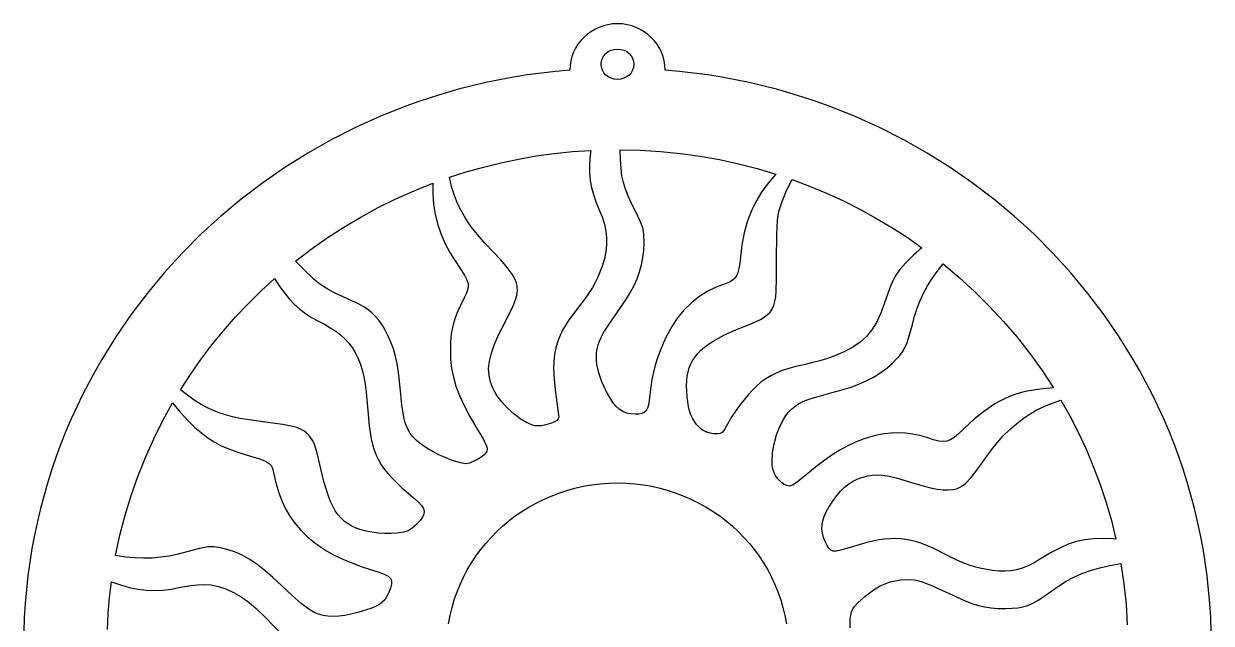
# Model space of a CAD drawing. Extents: x -179 to 389, y -139 to 436.
# Drawn here: x -179 to 389, y 149 to 436 of the extents above; entities that cross this region are included whole.
import ezdxf

# ---------------------------------------------------------------- set-up
doc = ezdxf.new("R2010")
doc.units = 0

msp = doc.modelspace()

# ---------------------------------------------------------------- linework, layer by layer
at = {"layer": 'Layer 1'}
for p, q in [((94.130674, 433.18067), (92.248442, 432.065126)), ((96.125876, 434.118559), (94.130674, 433.18067)), ((98.222533, 434.867568), (96.125876, 434.118559)), ((100.409131, 435.416473), (98.222533, 434.867568)), ((102.674153, 435.754048), (100.409131, 435.416473)), ((105.006084, 435.869067), (102.674153, 435.754048)), ((107.337877, 435.754048), (105.006084, 435.869067)), ((105.006084, 435.869067), (105.006084, 435.869067)), ((109.602512, 435.416473), (107.337877, 435.754048)), ((111.788509, 434.867568), (109.602512, 435.416473)), ((113.884387, 434.118559), (111.788509, 434.867568)), ((115.878667, 433.18067), (113.884387, 434.118559)), ((117.759869, 432.065126), (115.878667, 433.18067)), ((87.394727, 427.764822), (86.079534, 426.050913)), ((88.868954, 429.345977), (87.394727, 427.764822)), ((90.490697, 430.783153), (88.868954, 429.345977)), ((92.248442, 432.065126), (90.490697, 430.783153)), ((119.516514, 430.783153), (117.759869, 432.065126)), ((121.137121, 429.345977), (119.516514, 430.783153)), ((122.610211, 427.764822), (121.137121, 429.345977)), ((123.924304, 426.050913), (122.610211, 427.764822)), ((83.972305, 422.269737), (83.203301, 420.224919)), ((84.934888, 424.215476), (83.972305, 422.269737)), ((86.079534, 426.050913), (84.934888, 424.215476)), ((98.474611, 420.536086), (99.437501, 421.61566)), ((99.437501, 421.61566), (100.604029, 422.506405)), ((100.604029, 422.506405), (101.942259, 423.17898)), ((101.942259, 423.17898), (103.420255, 423.604043)), ((103.420255, 423.604043), (105.006084, 423.752251)), ((105.006084, 423.752251), (106.591388, 423.604043)), ((105.006084, 423.752251), (105.006084, 423.752251)), ((106.591388, 423.604043), (108.068004, 423.17898)), ((108.068004, 423.17898), (109.404284, 422.506405)), ((109.404284, 422.506405), (110.568576, 421.61566)), ((110.568576, 421.61566), (111.529231, 420.536086)), ((125.067921, 424.215476), (123.924304, 426.050913)), ((126.029581, 422.269737), (125.067921, 424.215476)), ((126.797804, 420.224919), (126.029581, 422.269737)), ((82.292092, 415.882952), (82.172917, 413.608253)), ((82.639392, 418.092249), (82.292092, 415.882952)), ((83.203301, 420.224919), (82.639392, 418.092249)), ((97.127116, 416.457823), (97.287483, 417.927826)), ((97.287483, 414.987296), (97.127116, 416.457823)), ((97.287483, 417.927826), (97.747293, 419.297028)), ((97.747293, 419.297028), (98.474611, 420.536086)), ((111.529231, 420.536086), (112.254599, 419.297028)), ((112.254599, 419.297028), (112.713029, 417.927826)), ((112.713029, 417.927826), (112.872873, 416.457823)), ((112.872873, 416.457823), (112.713029, 414.987296)), ((127.361112, 418.092249), (126.797804, 420.224919)), ((127.708024, 415.882952), (127.361112, 418.092249)), ((127.827061, 413.608253), (127.708024, 415.882952)), ((55.122105, 410.24018), (48.487674, 409.017075)), ((61.809771, 411.312724), (55.122105, 410.24018)), ((68.548746, 412.232834), (61.809771, 411.312724)), ((75.337103, 412.998635), (68.548746, 412.232834)), ((82.172917, 413.608253), (75.337103, 412.998635)), ((97.747293, 413.616713), (97.287483, 414.987296)), ((98.474611, 412.375701), (97.747293, 413.616713)), ((99.437501, 411.29389), (98.474611, 412.375701)), ((100.604029, 410.400906), (99.437501, 411.29389)), ((101.942259, 409.726378), (100.604029, 410.400906)), ((103.420255, 409.299934), (101.942259, 409.726378)), ((108.068004, 409.726378), (106.591388, 409.299934)), ((109.404284, 410.400906), (108.068004, 409.726378)), ((110.568576, 411.29389), (109.404284, 410.400906)), ((111.529231, 412.375701), (110.568576, 411.29389)), ((112.254599, 413.616713), (111.529231, 412.375701)), ((112.713029, 414.987296), (112.254599, 413.616713)), ((134.663087, 412.998893), (127.827061, 413.608253)), ((141.451644, 412.233339), (134.663087, 412.998893)), ((148.190805, 411.313467), (141.451644, 412.233339)), ((154.878644, 410.241149), (148.190805, 411.313467)), ((161.513236, 409.018261), (154.878644, 410.241149)), ((28.923054, 404.463138), (22.520826, 402.656531)), ((35.386222, 406.12668), (28.923054, 404.463138)), ((41.908404, 407.645284), (35.386222, 406.12668)), ((48.487674, 409.017075), (41.908404, 407.645284)), ((105.006084, 409.151202), (103.420255, 409.299934)), ((106.591388, 409.299934), (105.006084, 409.151202)), ((168.092654, 407.646677), (161.513236, 409.018261)), ((174.614973, 406.12827), (168.092654, 407.646677)), ((181.078266, 404.464914), (174.614973, 406.12827)), ((187.480609, 402.658484), (181.078266, 404.464914)), ((9.906896, 398.621621), (3.699046, 396.397065)), ((16.181465, 400.708734), (9.906896, 398.621621)), ((22.520826, 402.656531), (16.181465, 400.708734)), ((193.820074, 400.710855), (187.480609, 402.658484)), ((200.094735, 398.623899), (193.820074, 400.710855)), ((206.302668, 396.399492), (200.094735, 398.623899)), ((-2.440159, 394.03694), (-8.508792, 391.543122)), ((3.699046, 396.397065), (-2.440159, 394.03694)), ((212.441946, 394.039507), (206.302668, 396.399492)), ((218.510642, 391.545819), (212.441946, 394.039507)), ((-8.508792, 391.543122), (-20.42664, 386.161898)), ((230.428589, 386.164828), (218.510642, 391.545819)), ((-20.42664, 386.161898), (-32.039086, 380.268385)), ((242.041101, 380.271514), (230.428589, 386.164828)), ((-32.039086, 380.268385), (-43.330722, 373.877576)), ((106.296912, 375.516438), (116.001505, 375.282347)), ((106.416646, 370.715508), (106.296912, 375.516438)), ((106.296912, 375.516438), (106.296912, 375.516438)), ((253.33277, 373.880868), (242.041101, 380.271514)), ((-43.330722, 373.877576), (-54.286137, 367.004462)), ((49.120011, 369.262649), (57.546083, 371.030678)), ((57.546083, 371.030678), (66.07687, 372.513838)), ((66.07687, 372.513838), (74.707007, 373.7067)), ((74.707007, 373.7067), (83.431129, 374.603835)), ((83.431129, 374.603835), (92.24387, 375.199813)), ((91.765274, 371.398658), (91.563936, 367.761244)), ((92.24387, 375.199813), (91.765274, 371.398658)), ((92.24387, 375.199813), (92.24387, 375.199813)), ((106.683332, 366.617854), (106.416646, 370.715508)), ((116.001505, 375.282347), (125.609018, 374.68331)), ((125.609018, 374.68331), (135.112469, 373.726482)), ((135.112469, 373.726482), (144.504873, 372.419017)), ((144.504873, 372.419017), (153.779248, 370.768068)), ((153.779248, 370.768068), (162.928609, 368.78079)), ((264.288189, 367.007884), (253.33277, 373.880868)), ((-54.286137, 367.004462), (-64.889921, 359.664036)), ((24.523741, 362.30364), (32.603474, 364.8937)), ((32.603474, 364.8937), (40.804019, 367.21518)), ((40.804019, 367.21518), (49.120011, 369.262649)), ((91.563936, 367.761244), (91.639184, 364.245087)), ((91.639184, 364.245087), (91.990347, 360.807707)), ((107.139038, 363.025346), (106.683332, 366.617854)), ((162.928609, 368.78079), (171.945975, 366.464337)), ((171.945975, 366.464337), (180.824361, 363.825862)), ((274.89195, 359.667556), (264.288189, 367.007884)), ((-64.889921, 359.664036), (-75.126664, 351.87129)), ((7.631853, 355.873394), (16.53519, 359.44189)), ((16.53519, 359.44189), (16.507204, 354.329958)), ((16.53519, 359.44189), (16.53519, 359.44189)), ((25.534498, 357.834442), (24.523741, 362.30364)), ((91.990347, 360.807707), (92.616754, 357.406619)), ((107.825835, 359.739854), (107.139038, 363.025346)), ((108.78579, 356.56325), (107.825835, 359.739854)), ((177.115663, 359.535724), (173.915862, 355.14721)), ((180.824361, 363.825862), (177.115663, 359.535724)), ((185.934681, 355.902982), (188.605905, 361.21985)), ((188.605905, 361.21985), (196.949545, 358.090501)), ((188.605905, 361.21985), (188.605905, 361.21985)), ((285.128647, 351.874876), (274.89195, 359.667556)), ((-1.091671, 351.977239), (7.631853, 355.873394)), ((16.507204, 354.329958), (16.864792, 349.39928)), ((26.870575, 353.650379), (25.534498, 357.834442)), ((28.413947, 349.74026), (26.870575, 353.650379)), ((92.616754, 357.406619), (93.517733, 353.999343)), ((93.517733, 353.999343), (94.692614, 350.543395)), ((110.060974, 353.297403), (108.78579, 356.56325)), ((111.693455, 349.744184), (110.060974, 353.297403)), ((173.915862, 355.14721), (171.197402, 350.610424)), ((183.78354, 350.698318), (185.934681, 355.902982)), ((196.949545, 358.090501), (205.142865, 354.675847)), ((205.142865, 354.675847), (213.179421, 350.982149)), ((-75.126664, 351.87129), (-84.980956, 343.641216)), ((-17.966651, 343.233845), (-9.627224, 347.761398)), ((-9.627224, 347.761398), (-1.091671, 351.977239)), ((16.864792, 349.39928), (17.615965, 344.615817)), ((30.229557, 346.002705), (28.413947, 349.74026)), ((94.692614, 350.543395), (96.140724, 346.996293)), ((96.140724, 346.996293), (97.61903, 343.3272)), ((113.725302, 345.705465), (111.693455, 349.744184)), ((171.197402, 350.610424), (168.932731, 345.875472)), ((182.333962, 346.314003), (183.78354, 350.698318)), ((213.179421, 350.982149), (221.052767, 347.015666)), ((221.052767, 347.015666), (228.756459, 342.78266)), ((294.982871, 343.644837), (285.128647, 351.874876)), ((-84.980956, 343.641216), (-94.437386, 334.988807)), ((-26.101795, 338.402555), (-17.966651, 343.233845)), ((17.615965, 344.615817), (18.768734, 339.945533)), ((32.382349, 342.336335), (30.229557, 346.002705)), ((34.937267, 338.639771), (32.382349, 342.336335)), ((97.61903, 343.3272), (98.721065, 339.867562)), ((115.901703, 341.290998), (113.725302, 345.705465)), ((117.111053, 338.013024), (115.901703, 341.290998)), ((168.932731, 345.875472), (167.094293, 340.89246)), ((181.26616, 334.792468), (181.56715, 341.795004)), ((181.56715, 341.795004), (181.878769, 344.218142)), ((181.878769, 344.218142), (182.333962, 346.314003)), ((228.756459, 342.78266), (236.284053, 338.289391)), ((304.439215, 334.992433), (294.982871, 343.644837)), ((-34.0245, 333.2755), (-26.101795, 338.402555)), ((18.768734, 339.945533), (20.331111, 335.354388)), ((37.959254, 334.811632), (34.937267, 338.639771)), ((98.721065, 339.867562), (99.450528, 336.550353)), ((99.450528, 336.550353), (99.811112, 333.308547)), ((117.44022, 336.474909), (117.111053, 338.013024)), ((117.632187, 334.830542), (117.44022, 336.474909)), ((165.654535, 335.611492), (164.585902, 329.982673)), ((167.094293, 340.89246), (165.654535, 335.611492)), ((236.284053, 338.289391), (243.629104, 333.542118)), ((-94.437386, 334.988807), (-103.480546, 325.929054)), ((-41.726611, 327.860656), (-34.0245, 333.2755)), ((20.331111, 335.354388), (22.311105, 330.808346)), ((22.311105, 330.808346), (24.716729, 326.273369)), ((41.513256, 330.75054), (37.959254, 334.811632)), ((45.664216, 326.355116), (41.513256, 330.75054)), ((99.806514, 330.075116), (99.44043, 326.783035)), ((99.811112, 333.308547), (99.806514, 330.075116)), ((117.604735, 327.267514), (117.743941, 330.702549)), ((117.743941, 330.702549), (117.632187, 334.830542)), ((164.585902, 329.982673), (163.860841, 323.95611)), ((181.214045, 322.957545), (181.26616, 334.792468)), ((243.629104, 333.542118), (250.785167, 328.547102)), ((313.482272, 325.932657), (304.439215, 334.992433)), ((-103.480546, 325.929054), (-112.095024, 316.476951)), ((-49.199969, 322.165997), (-41.726611, 327.860656)), ((24.716729, 326.273369), (27.555993, 321.715417)), ((49.074785, 322.677645), (45.664216, 326.355116)), ((99.44043, 326.783035), (98.716555, 323.365277)), ((117.190987, 323.827104), (117.604735, 327.267514)), ((246.691192, 324.96483), (243.060507, 321.372573)), ((250.785167, 328.547102), (246.691192, 324.96483)), ((322.096634, 316.480501), (313.482272, 325.932657)), ((-45.692799, 318.537042), (-49.199969, 322.165997)), ((-40.481283, 313.563228), (-45.692799, 318.537042)), ((27.555993, 321.715417), (31.66123, 315.38651)), ((52.137781, 319.062128), (49.074785, 322.677645)), ((54.518265, 315.923864), (52.137781, 319.062128)), ((97.638585, 319.754814), (95.571252, 314.37667)), ((98.716555, 323.365277), (97.638585, 319.754814)), ((115.563091, 317.004937), (116.508504, 320.400013)), ((116.508504, 320.400013), (117.190987, 323.827104)), ((163.133999, 318.57534), (162.609838, 316.606958)), ((163.539222, 321.003624), (163.133999, 318.57534)), ((163.860841, 323.95611), (163.539222, 321.003624)), ((181.203153, 314.191447), (181.214045, 322.957545)), ((243.060507, 321.372573), (240.083332, 317.948695)), ((258.098537, 317.234216), (260.892648, 320.814273)), ((260.892648, 320.814273), (268.558798, 314.361568)), ((260.892648, 320.814273), (260.892648, 320.814273)), ((-112.095024, 316.476951), (-120.265411, 306.647488)), ((-65.654031, 307.886374), (-59.185677, 313.8121)), ((-59.185677, 313.8121), (-56.984474, 310.289302)), ((-59.185677, 313.8121), (-59.185677, 313.8121)), ((-38.149649, 311.64397), (-40.481283, 313.563228)), ((31.66123, 315.38651), (32.816845, 313.223778)), ((32.816845, 313.223778), (33.434172, 311.456371)), ((55.881298, 313.678149), (54.518265, 315.923864)), ((56.61549, 311.751209), (55.881298, 313.678149)), ((95.571252, 314.37667), (94.378721, 311.890255)), ((112.906703, 310.385605), (114.360556, 313.660569)), ((114.360556, 313.660569), (115.563091, 317.004937)), ((159.970386, 312.818229), (158.617129, 312.046459)), ((161.063366, 313.792703), (159.970386, 312.818229)), ((161.931405, 315.034179), (161.063366, 313.792703)), ((162.609838, 316.606958), (161.931405, 315.034179)), ((181.005446, 307.596042), (181.203153, 314.191447)), ((237.949884, 314.87156), (236.838183, 312.627498)), ((240.083332, 317.948695), (237.949884, 314.87156)), ((253.47119, 310.271313), (255.634102, 313.735489)), ((255.634102, 313.735489), (258.098537, 317.234216)), ((268.558798, 314.361568), (275.942666, 307.610183)), ((330.266894, 306.650959), (322.096634, 316.480501)), ((-71.897614, 301.738112), (-65.654031, 307.886374)), ((-56.984474, 310.289302), (-54.686539, 307.070568)), ((-54.686539, 307.070568), (-52.284797, 304.144403)), ((-35.767626, 309.949675), (-38.149649, 311.64397)), ((-33.160361, 308.365241), (-35.767626, 309.949675)), ((-30.152998, 306.775567), (-33.160361, 308.365241)), ((33.233106, 308.290054), (32.504285, 306.482409)), ((33.557997, 309.879919), (33.233106, 308.290054)), ((33.434172, 311.456371), (33.557997, 309.879919)), ((57.02258, 309.864391), (56.61549, 311.751209)), ((56.743922, 305.729784), (57.074684, 307.897361)), ((57.074684, 307.897361), (57.02258, 309.864391)), ((93.012809, 309.424591), (89.558434, 304.212465)), ((94.378721, 311.890255), (93.012809, 309.424591)), ((109.268271, 304.118667), (111.207339, 307.19874)), ((111.207339, 307.19874), (112.906703, 310.385605)), ((147.967594, 307.502956), (143.941186, 304.952876)), ((152.30932, 309.655767), (147.967594, 307.502956)), ((156.968263, 311.413093), (152.30932, 309.655767)), ((158.617129, 312.046459), (156.968263, 311.413093)), ((180.759183, 304.97676), (181.005446, 307.596042)), ((235.478383, 309.394994), (232.701307, 301.69531)), ((236.838183, 312.627498), (235.478383, 309.394994)), ((251.581651, 306.794906), (253.47119, 310.271313)), ((275.942666, 307.610183), (283.034218, 300.56964)), ((-120.265411, 306.647488), (-127.976296, 296.455659)), ((-77.909791, 295.373733), (-71.897614, 301.738112)), ((-52.284797, 304.144403), (-49.772175, 301.49931)), ((-49.772175, 301.49931), (-47.141601, 299.123792)), ((-22.238565, 303.120089), (-30.152998, 306.775567)), ((-19.362604, 301.766571), (-22.238565, 303.120089)), ((-16.827086, 300.380562), (-19.362604, 301.766571)), ((31.41632, 304.252616), (28.283992, 297.440654)), ((32.504285, 306.482409), (31.41632, 304.252616)), ((54.82227, 300.311643), (56.002411, 303.241323)), ((56.002411, 303.241323), (56.743922, 305.729784)), ((89.558434, 304.212465), (84.803305, 298.054177)), ((100.62212, 291.490405), (109.268271, 304.118667)), ((140.228198, 302.00374), (136.826732, 298.653763)), ((143.941186, 304.952876), (140.228198, 302.00374)), ((179.817127, 300.82386), (180.37339, 302.737445)), ((180.37339, 302.737445), (180.759183, 304.97676)), ((232.701307, 301.69531), (230.975166, 296.923517)), ((248.510083, 299.618281), (249.937332, 303.259489)), ((249.937332, 303.259489), (251.581651, 306.794906)), ((337.977643, 296.459025), (330.266894, 306.650959)), ((-127.976296, 296.455659), (-135.212271, 285.916456)), ((-47.141601, 299.123792), (-44.386001, 297.006353)), ((-44.386001, 297.006353), (-41.498302, 295.135497)), ((-14.589292, 298.924853), (-16.827086, 300.380562)), ((-12.606503, 297.362233), (-14.589292, 298.924853)), ((-10.836003, 295.655489), (-12.606503, 297.362233)), ((28.283992, 297.440654), (27.160374, 294.449543)), ((51.034569, 292.647285), (53.175617, 296.820409)), ((53.175617, 296.820409), (54.82227, 300.311643)), ((84.803305, 298.054177), (81.519684, 293.663898)), ((136.826732, 298.653763), (133.734889, 294.90116)), ((175.268532, 295.342114), (176.816095, 296.495133)), ((176.816095, 296.495133), (178.069421, 297.756939)), ((178.069421, 297.756939), (179.059451, 299.18177)), ((179.059451, 299.18177), (179.817127, 300.82386)), ((230.975166, 296.923517), (229.047221, 292.790151)), ((246.194185, 291.831372), (247.271751, 295.824502)), ((247.271751, 295.824502), (248.510083, 299.618281)), ((283.034218, 300.56964), (289.823418, 293.249459)), ((345.213476, 285.91969), (337.977643, 296.459025)), ((-83.683932, 288.799654), (-77.909791, 295.373733)), ((-41.498302, 295.135497), (-38.47143, 293.499726)), ((-38.47143, 293.499726), (-35.356586, 291.889891)), ((-35.356586, 291.889891), (-32.51766, 290.244581)), ((-32.51766, 290.244581), (-29.941768, 288.540673)), ((-9.235072, 293.767413), (-10.836003, 295.655489)), ((-7.760992, 291.660792), (-9.235072, 293.767413)), ((-6.371046, 289.298416), (-7.760992, 291.660792)), ((26.298268, 291.607323), (25.672532, 288.818225)), ((27.160374, 294.449543), (26.298268, 291.607323)), ((48.256711, 287.126844), (51.034569, 292.647285)), ((81.519684, 293.663898), (78.893701, 289.382819)), ((98.184948, 287.575291), (100.62212, 291.490405)), ((130.950771, 290.744145), (128.47248, 286.180933)), ((133.734889, 294.90116), (130.950771, 290.744145)), ((162.034186, 289.310594), (168.550997, 291.99343)), ((168.550997, 291.99343), (173.395789, 294.243648)), ((173.395789, 294.243648), (175.268532, 295.342114)), ((229.047221, 292.790151), (226.835049, 289.2095)), ((244.402068, 285.19942), (246.194185, 291.831372)), ((289.823418, 293.249459), (296.30023, 285.659163)), ((-135.212271, 285.916456), (-141.957923, 275.04487)), ((-89.213402, 282.022294), (-83.683932, 288.799654)), ((-29.941768, 288.540673), (-27.616029, 286.755045)), ((-27.616029, 286.755045), (-25.527561, 284.864574)), ((-25.527561, 284.864574), (-23.663483, 282.846139)), ((-4.803639, 286.243132), (-6.371046, 289.298416)), ((-3.464045, 283.228506), (-4.803639, 286.243132)), ((25.258026, 285.986485), (25.029611, 283.016333)), ((25.672532, 288.818225), (25.258026, 285.986485)), ((46.114799, 282.276158), (48.256711, 287.126844)), ((76.896007, 285.090699), (76.123597, 282.902923)), ((78.893701, 289.382819), (76.896007, 285.090699)), ((96.418069, 283.82223), (98.184948, 287.575291)), ((128.47248, 286.180933), (126.830417, 282.648622)), ((150.804906, 283.836604), (155.904254, 286.589931)), ((155.904254, 286.589931), (162.034186, 289.310594)), ((224.256228, 286.095853), (221.228336, 283.3635)), ((226.835049, 289.2095), (224.256228, 286.095853)), ((243.527592, 282.714992), (244.402068, 285.19942)), ((296.30023, 285.659163), (302.454618, 277.808274)), ((351.958983, 275.047949), (345.213476, 285.91969)), ((-94.491571, 275.048074), (-89.213402, 282.022294)), ((-23.663483, 282.846139), (-22.010912, 280.676617)), ((-22.010912, 280.676617), (-20.556966, 278.332886)), ((-2.331798, 280.176394), (-3.464045, 283.228506)), ((-1.386432, 277.008654), (-2.331798, 280.176394)), ((25.029611, 283.016333), (24.962145, 279.812005)), ((24.962145, 279.812005), (25.112407, 275.159913)), ((44.589187, 277.982068), (46.114799, 282.276158)), ((75.497254, 280.667297), (75.013309, 278.36879)), ((76.123597, 282.902923), (75.497254, 280.667297)), ((95.019257, 278.294977), (95.319063, 280.139102)), ((95.319063, 280.139102), (95.785233, 281.977682)), ((95.785233, 281.977682), (96.418069, 283.82223)), ((125.388754, 279.184567), (124.138784, 275.75845)), ((126.830417, 282.648622), (125.388754, 279.184567)), ((143.430388, 277.930487), (144.9419, 279.480502)), ((144.9419, 279.480502), (146.669249, 280.975246)), ((146.669249, 280.975246), (148.620797, 282.42414)), ((148.620797, 282.42414), (150.804906, 283.836604)), ((213.495652, 278.699828), (208.626016, 276.597087)), ((217.668952, 280.926728), (213.495652, 278.699828)), ((221.228336, 283.3635), (217.668952, 280.926728)), ((240.129406, 276.925072), (241.463019, 278.716388)), ((241.463019, 278.716388), (242.571828, 280.600172)), ((242.571828, 280.600172), (243.527592, 282.714992)), ((-141.957923, 275.04487), (-145.142063, 269.489119)), ((-99.511803, 267.88341), (-94.491571, 275.048074)), ((-20.556966, 278.332886), (-19.288763, 275.791823)), ((-19.288763, 275.791823), (-18.193423, 273.030307)), ((-18.193423, 273.030307), (-17.258062, 270.025215)), ((-0.607479, 273.647142), (-1.386432, 277.008654)), ((0.025528, 270.013713), (-0.607479, 273.647142)), ((25.112407, 275.159913), (25.581064, 270.762734)), ((43.308289, 270.611049), (43.660233, 274.131418)), ((43.660233, 274.131418), (44.589187, 277.982068)), ((74.668094, 275.992373), (74.379181, 270.945686)), ((75.013309, 278.36879), (74.668094, 275.992373)), ((94.885513, 276.43379), (95.019257, 278.294977)), ((94.917528, 274.544028), (94.885513, 276.43379)), ((95.115, 272.614176), (94.917528, 274.544028)), ((124.138784, 275.75845), (123.071799, 272.339949)), ((140.10726, 272.854606), (141.02143, 274.62696)), ((141.02143, 274.62696), (142.126352, 276.31578)), ((142.126352, 276.31578), (143.430388, 277.930487)), ((197.877977, 273.324216), (194.219816, 272.493212)), ((201.814301, 274.374793), (197.877977, 273.324216)), ((205.554933, 275.510547), (201.814301, 274.374793)), ((208.626016, 276.597087), (205.554933, 275.510547)), ((233.995346, 270.847501), (236.500741, 273.065564)), ((236.500741, 273.065564), (238.499232, 275.087654)), ((238.499232, 275.087654), (240.129406, 276.925072)), ((302.454618, 277.808274), (308.276548, 269.706311)), ((355.143051, 269.492111), (351.958983, 275.047949)), ((-145.142063, 269.489119), (-148.197844, 263.855895)), ((-104.267468, 260.534721), (-99.511803, 267.88341)), ((-17.258062, 270.025215), (-16.469799, 266.753425)), ((0.533054, 266.030225), (0.025528, 270.013713)), ((25.581064, 270.762734), (26.414914, 266.480646)), ((43.513712, 267.307804), (43.308289, 270.611049)), ((44.256857, 264.108525), (43.513712, 267.307804)), ((74.379181, 270.945686), (74.601167, 265.406994)), ((96.005106, 268.58814), (95.115, 272.614176)), ((97.553414, 264.263565), (96.005106, 268.58814)), ((122.179091, 268.898745), (121.451955, 265.404518)), ((123.071799, 272.339949), (122.179091, 268.898745)), ((138.425646, 266.942126), (138.81773, 269.02161)), ((138.81773, 269.02161), (139.37548, 270.989296)), ((139.37548, 270.989296), (140.10726, 272.854606)), ((181.032471, 268.516569), (178.406087, 267.207114)), ((183.890856, 269.683775), (181.032471, 268.516569)), ((187.017422, 270.724864), (183.890856, 269.683775)), ((190.448348, 271.655966), (187.017422, 270.724864)), ((194.219816, 272.493212), (190.448348, 271.655966)), ((227.933231, 266.775759), (231.135712, 268.749085)), ((231.135712, 268.749085), (233.995346, 270.847501)), ((308.276548, 269.706311), (313.755984, 261.362798)), ((358.198759, 263.858794), (355.143051, 269.492111)), ((-148.197844, 263.855895), (-151.12334, 258.147071)), ((-16.469799, 266.753425), (-15.815752, 263.191814)), ((-15.815752, 263.191814), (-15.283039, 259.317261)), ((0.935568, 261.618534), (0.533054, 266.030225)), ((1.708247, 253.257603), (0.935568, 261.618534)), ((26.414914, 266.480646), (27.660756, 262.173829)), ((27.660756, 262.173829), (29.365387, 257.702463)), ((45.518078, 260.900055), (44.256857, 264.108525)), ((74.601167, 265.406994), (75.304704, 259.256057)), ((99.757504, 259.548332), (97.553414, 264.263565)), ((120.881682, 261.826949), (120.459565, 258.135717)), ((121.451955, 265.404518), (120.881682, 261.826949)), ((138.105032, 262.410082), (138.190867, 264.741424)), ((138.316228, 257.128851), (138.105032, 262.410082)), ((138.190867, 264.741424), (138.425646, 266.942126)), ((171.55714, 262.263956), (169.623063, 260.353521)), ((173.704602, 264.096938), (171.55714, 262.263956)), ((175.975524, 265.739281), (173.704602, 264.096938)), ((178.406087, 267.207114), (175.975524, 265.739281)), ((211.922694, 260.242212), (216.382636, 261.66075)), ((216.382636, 261.66075), (220.5453, 263.226148)), ((220.5453, 263.226148), (224.399296, 264.932966)), ((224.399296, 264.932966), (227.933231, 266.775759)), ((361.124182, 258.149872), (358.198759, 263.858794)), ((-151.12334, 258.147071), (-153.916624, 252.364522)), ((-100.959619, 257.923145), (-104.267468, 260.534721)), ((-97.666199, 255.569792), (-100.959619, 257.923145)), ((-15.283039, 259.317261), (-14.530088, 250.536838)), ((29.365387, 257.702463), (31.575607, 252.926727)), ((47.279326, 257.788153), (45.518078, 260.900055)), ((49.602004, 254.677651), (47.279326, 257.788153)), ((75.304704, 259.256057), (76.87562, 247.139267)), ((101.288305, 256.746562), (99.757504, 259.548332)), ((102.77834, 254.435018), (101.288305, 256.746562)), ((120.459565, 258.135717), (120.157742, 255.412585)), ((139.009276, 252.50118), (138.316228, 257.128851)), ((167.583256, 258.109755), (163.469736, 253.000139)), ((169.623063, 260.353521), (167.583256, 258.109755)), ((196.306062, 255.866668), (199.304569, 256.868623)), ((199.304569, 256.868623), (207.17687, 258.97598)), ((207.17687, 258.97598), (211.922694, 260.242212)), ((290.60075, 256.299449), (288.122667, 255.076437)), ((293.130758, 257.375678), (290.60075, 256.299449)), ((295.730088, 258.311831), (293.130758, 257.375678)), ((298.416136, 259.114617), (295.730088, 258.311831)), ((301.206296, 259.790742), (298.416136, 259.114617)), ((307.168539, 260.789844), (301.206296, 259.790742)), ((313.755984, 261.362798), (307.168539, 260.789844)), ((363.917395, 252.367219), (361.124182, 258.149872)), ((-153.916624, 252.364522), (-156.57577, 246.510121)), ((-112.745074, 245.710677), (-108.054721, 254.214499)), ((-108.054721, 254.214499), (-104.482723, 249.81793)), ((-108.054721, 254.214499), (-108.054721, 254.214499)), ((-94.434152, 253.513008), (-97.666199, 255.569792)), ((-91.31042, 251.791138), (-94.434152, 253.513008)), ((-88.61327, 250.530081), (-91.31042, 251.791138)), ((-85.776712, 249.413898), (-88.61327, 250.530081)), ((-14.530088, 250.536838), (-13.921815, 243.253839)), ((2.635095, 247.375383), (1.708247, 253.257603)), ((31.575607, 252.926727), (34.338213, 247.706801)), ((52.333255, 251.696005), (49.602004, 254.677651)), ((55.320224, 248.970668), (52.333255, 251.696005)), ((104.27547, 252.576388), (102.77834, 254.435018)), ((105.827555, 251.133363), (104.27547, 252.576388)), ((107.482454, 250.068629), (105.827555, 251.133363)), ((118.655146, 250.399305), (117.802046, 249.574168)), ((119.30149, 251.606204), (118.655146, 250.399305)), ((119.787037, 253.256689), (119.30149, 251.606204)), ((120.157742, 255.412585), (119.787037, 253.256689)), ((139.533392, 250.437305), (139.009276, 252.50118)), ((140.174248, 248.542668), (139.533392, 250.437305)), ((163.469736, 253.000139), (159.783145, 247.690933)), ((186.754889, 249.562624), (188.267531, 251.146963)), ((188.267531, 251.146963), (189.880593, 252.524248)), ((189.880593, 252.524248), (191.692451, 253.739769)), ((191.692451, 253.739769), (193.801481, 254.838813)), ((193.801481, 254.838813), (196.306062, 255.866668)), ((280.826015, 250.459623), (275.902286, 246.524856)), ((285.679114, 253.699934), (280.826015, 250.459623)), ((288.122667, 255.076437), (285.679114, 253.699934)), ((302.548941, 248.977219), (305.816141, 250.853455)), ((305.816141, 250.853455), (311.040014, 253.20222)), ((311.040014, 253.20222), (317.311871, 255.480977)), ((317.311871, 255.480977), (321.672836, 247.721947)), ((317.311871, 255.480977), (317.311871, 255.480977)), ((366.57647, 246.512709), (363.917395, 252.367219)), ((-156.57577, 246.510121), (-159.098852, 240.585743)), ((-117.086104, 237.004805), (-112.745074, 245.710677)), ((-104.482723, 249.81793), (-100.553283, 245.5927)), ((-100.553283, 245.5927), (-97.344192, 242.493991)), ((-82.720373, 248.423524), (-85.776712, 249.413898)), ((-79.363881, 247.539895), (-82.720373, 248.423524)), ((-75.626865, 246.743947), (-79.363881, 247.539895)), ((-71.428952, 246.016615), (-75.626865, 246.743947)), ((-61.328949, 244.691542), (-71.428952, 246.016615)), ((-55.256968, 243.907585), (-61.328949, 244.691542)), ((3.215545, 245.090781), (2.635095, 247.375383)), ((3.905592, 243.098246), (3.215545, 245.090781)), ((34.338213, 247.706801), (37.700004, 241.902865)), ((58.410054, 246.629097), (55.320224, 248.970668)), ((61.44989, 244.798745), (58.410054, 246.629097)), ((64.286874, 243.607067), (61.44989, 244.798745)), ((73.379981, 244.550748), (70.1003, 243.571299)), ((74.773089, 245.172583), (73.379981, 244.550748)), ((75.880614, 245.835018), (74.773089, 245.172583)), ((76.611732, 246.502448), (75.880614, 245.835018)), ((76.87562, 247.139267), (76.611732, 246.502448)), ((109.288029, 249.344878), (107.482454, 250.068629)), ((111.292139, 248.924797), (109.288029, 249.344878)), ((113.542645, 248.771075), (111.292139, 248.924797)), ((115.291753, 248.821878), (113.542645, 248.771075)), ((116.696235, 249.068967), (115.291753, 248.821878)), ((117.802046, 249.574168), (116.696235, 249.068967)), ((140.930602, 246.819221), (140.174248, 248.542668)), ((141.801213, 245.268911), (140.930602, 246.819221)), ((142.784841, 243.89369), (141.801213, 245.268911)), ((158.276999, 245.197678), (157.090048, 242.93796)), ((159.783145, 247.690933), (158.276999, 245.197678)), ((182.707491, 242.92465), (184.592018, 246.564107)), ((184.592018, 246.564107), (185.64188, 248.15768)), ((185.64188, 248.15768), (186.754889, 249.562624)), ((275.902286, 246.524856), (270.768761, 241.84197)), ((295.99843, 244.211332), (299.26187, 246.749671)), ((299.26187, 246.749671), (302.548941, 248.977219)), ((321.672836, 247.721947), (325.74277, 239.791332)), ((369.099483, 240.588217), (366.57647, 246.512709)), ((-159.098852, 240.585743), (-161.483943, 234.593262)), ((-97.344192, 242.493991), (-94.256389, 239.813856)), ((-94.256389, 239.813856), (-91.192953, 237.495156)), ((-50.463285, 242.964012), (-55.256968, 243.907585)), ((-48.484085, 242.380724), (-50.463285, 242.964012)), ((-46.750393, 241.695557), (-48.484085, 242.380724)), ((-45.237523, 240.887854), (-46.750393, 241.695557)), ((-43.920785, 239.936955), (-45.237523, 240.887854)), ((-42.77549, 238.822204), (-43.920785, 239.936955)), ((-41.776951, 237.522942), (-42.77549, 238.822204)), ((-13.921815, 243.253839), (-12.955194, 237.048129)), ((4.72892, 241.288575), (3.905592, 243.098246)), ((5.709216, 239.552563), (4.72892, 241.288575)), ((6.983148, 237.909444), (5.709216, 239.552563)), ((37.700004, 241.902865), (40.77273, 236.656954)), ((65.581529, 243.29056), (64.286874, 243.607067)), ((66.76815, 243.181518), (65.581529, 243.29056)), ((68.395372, 243.284897), (66.76815, 243.181518)), ((70.1003, 243.571299), (68.395372, 243.284897)), ((143.880244, 242.695506), (142.784841, 243.89369)), ((145.086182, 241.676309), (143.880244, 242.695506)), ((146.401412, 240.838049), (145.086182, 241.676309)), ((147.824694, 240.182675), (146.401412, 240.838049)), ((149.354787, 239.712137), (147.824694, 240.182675)), ((150.990449, 239.428384), (149.354787, 239.712137)), ((152.73044, 239.333367), (150.990449, 239.428384)), ((154.10929, 239.491991), (152.73044, 239.333367)), ((155.188453, 240.056748), (154.10929, 239.491991)), ((156.128512, 241.160962), (155.188453, 240.056748)), ((157.090048, 242.93796), (156.128512, 241.160962)), ((179.979515, 234.631497), (181.152819, 238.871397)), ((181.152819, 238.871397), (182.707491, 242.92465)), ((232.609331, 239.391825), (229.13898, 238.757676)), ((236.060608, 239.758589), (232.609331, 239.391825)), ((239.493712, 239.858264), (236.060608, 239.758589)), ((242.909542, 239.691143), (239.493712, 239.858264)), ((246.309, 239.257523), (242.909542, 239.691143)), ((249.692985, 238.557697), (246.309, 239.257523)), ((268.246768, 239.464693), (266.180719, 237.702689)), ((270.768761, 241.84197), (268.246768, 239.464693)), ((289.716439, 238.364366), (292.80212, 241.402723)), ((292.80212, 241.402723), (295.99843, 244.211332)), ((325.74277, 239.791332), (329.514558, 231.696032)), ((371.484507, 234.595615), (369.099483, 240.588217)), ((-161.483943, 234.593262), (-163.729118, 228.534552)), ((-121.068878, 228.105812), (-117.086104, 237.004805)), ((-91.192953, 237.495156), (-88.056963, 235.480753)), ((-88.056963, 235.480753), (-84.751496, 233.713505)), ((-84.751496, 233.713505), (-81.179631, 232.136275)), ((-40.900479, 236.018511), (-41.776951, 237.522942)), ((-40.121386, 234.288253), (-40.900479, 236.018511)), ((-38.75658, 230.067622), (-40.121386, 234.288253)), ((-12.955194, 237.048129), (-12.295408, 234.26985)), ((-12.295408, 234.26985), (-11.49552, 231.665605)), ((8.81631, 236.149888), (6.983148, 237.909444)), ((11.109166, 234.33699), (8.81631, 236.149888)), ((13.76218, 232.533848), (11.109166, 234.33699)), ((40.77273, 236.656954), (42.292707, 233.556357)), ((42.292707, 233.556357), (42.57007, 232.539518)), ((179.239092, 230.432096), (179.979515, 234.631497)), ((215.048824, 233.541343), (211.469596, 231.565851)), ((218.604476, 235.247977), (215.048824, 233.541343)), ((222.137453, 236.686047), (218.604476, 235.247977)), ((225.648654, 237.855848), (222.137453, 236.686047)), ((229.13898, 238.757676), (225.648654, 237.855848)), ((253.062399, 237.59196), (249.692985, 238.557697)), ((256.254103, 236.584616), (253.062399, 237.59196)), ((258.798517, 235.929034), (256.254103, 236.584616)), ((260.879514, 235.669131), (258.798517, 235.929034)), ((262.680964, 235.848827), (260.879514, 235.669131)), ((264.386742, 236.51204), (262.680964, 235.848827)), ((266.180719, 237.702689), (264.386742, 236.51204)), ((284.05097, 231.760495), (286.784889, 235.136783)), ((286.784889, 235.136783), (289.716439, 238.364366)), ((373.729617, 228.53678), (371.484507, 234.595615)), ((-163.729118, 228.534552), (-165.83245, 222.411486)), ((-124.684461, 219.022629), (-121.068878, 228.105812)), ((-81.179631, 232.136275), (-77.244448, 230.691921)), ((-77.244448, 230.691921), (-72.849023, 229.323306)), ((-72.849023, 229.323306), (-66.462992, 227.366192)), ((-37.485026, 224.695784), (-38.75658, 230.067622)), ((-11.49552, 231.665605), (-10.538692, 229.203631)), ((-10.538692, 229.203631), (-9.408086, 226.852165)), ((16.675813, 230.803557), (13.76218, 232.533848)), ((19.750531, 229.209213), (16.675813, 230.803557)), ((22.886797, 227.813913), (19.750531, 229.209213)), ((25.985074, 226.680752), (22.886797, 227.813913)), ((39.783955, 228.280655), (38.209271, 227.246629)), ((41.089947, 229.3489), (39.783955, 228.280655)), ((41.950016, 230.321873), (41.089947, 229.3489)), ((42.358863, 231.030689), (41.950016, 230.321873)), ((42.578835, 231.733766), (42.358863, 231.030689)), ((42.57007, 232.539518), (42.578835, 231.733766)), ((178.983062, 226.50034), (179.239092, 230.432096)), ((207.86589, 229.321207), (204.236808, 226.807115)), ((211.469596, 231.565851), (207.86589, 229.321207)), ((277.612659, 222.61966), (281.558182, 228.276024)), ((281.558182, 228.276024), (284.05097, 231.760495)), ((329.514558, 231.696032), (332.981081, 223.442949)), ((375.832886, 222.413584), (373.729617, 228.53678)), ((-165.83245, 222.411486), (-167.792012, 216.225939)), ((-66.462992, 227.366192), (-64.317395, 226.571874)), ((-64.317395, 226.571874), (-62.737111, 225.826822)), ((-62.737111, 225.826822), (-61.622418, 225.075868)), ((-61.622418, 225.075868), (-60.873591, 224.263842)), ((-60.873591, 224.263842), (-60.390909, 223.335575)), ((-60.390909, 223.335575), (-60.074646, 222.235899)), ((-60.074646, 222.235899), (-58.716202, 216.570066)), ((-35.575051, 216.61577), (-37.485026, 224.695784)), ((-9.408086, 226.852165), (-8.086863, 224.579444)), ((-8.086863, 224.579444), (-6.558185, 222.353707)), ((-6.558185, 222.353707), (-4.805214, 220.143189)), ((29.812645, 225.500478), (25.985074, 226.680752)), ((32.208148, 225.074425), (29.812645, 225.500478)), ((33.168889, 225.135742), (32.208148, 225.074425)), ((34.131628, 225.375426), (33.168889, 225.135742)), ((36.543124, 226.376313), (34.131628, 225.375426)), ((38.209271, 227.246629), (36.543124, 226.376313)), ((179.052792, 224.705812), (178.983062, 226.50034)), ((179.262938, 223.063376), (179.052792, 224.705812)), ((179.619939, 221.601425), (179.262938, 223.063376)), ((200.581448, 224.023281), (196.898909, 220.96941)), ((204.236808, 226.807115), (200.581448, 224.023281)), ((274.287165, 218.399626), (277.612659, 222.61966)), ((332.981081, 223.442949), (336.135225, 215.038983)), ((377.792389, 216.227902), (375.832886, 222.413584)), ((-167.792012, 216.225939), (-169.60588, 209.979785)), ((-127.923921, 209.764186), (-124.684461, 219.022629)), ((-58.716202, 216.570066), (-57.283295, 211.627227)), ((-33.577685, 210.02029), (-35.575051, 216.61577)), ((-4.805214, 220.143189), (-2.811111, 217.916128)), ((-2.811111, 217.916128), (1.967841, 213.285325)), ((180.130233, 220.348351), (179.619939, 221.601425)), ((180.852046, 219.120457), (180.130233, 220.348351)), ((181.689536, 217.983956), (180.852046, 219.120457)), ((183.600939, 216.074305), (181.689536, 217.983956)), ((184.619545, 215.345738), (183.600939, 216.074305)), ((190.995384, 216.282732), (188.830254, 214.856485)), ((193.786337, 218.39311), (190.995384, 216.282732)), ((196.898909, 220.96941), (193.786337, 218.39311)), ((215.757016, 215.43149), (217.874517, 216.77055)), ((217.874517, 216.77055), (220.099563, 217.844782)), ((220.099563, 217.844782), (222.447685, 218.667837)), ((222.447685, 218.667837), (224.824344, 219.267667)), ((224.824344, 219.267667), (227.123607, 219.623121)), ((227.123607, 219.623121), (229.49044, 219.716766)), ((229.49044, 219.716766), (232.069809, 219.531171)), ((232.069809, 219.531171), (235.006678, 219.048905)), ((235.006678, 219.048905), (238.446014, 218.252535)), ((238.446014, 218.252535), (247.411948, 215.647762)), ((271.476649, 215.49493), (274.287165, 218.399626)), ((379.606199, 209.981608), (377.792389, 216.227902)), ((-57.283295, 211.627227), (-55.712127, 207.283589)), ((1.967841, 213.285325), (7.91338, 208.207196)), ((73.167907, 209.595931), (76.883034, 211.021904)), ((76.883034, 211.021904), (80.684083, 212.274014)), ((80.684083, 212.274014), (84.5659, 213.347247)), ((84.5659, 213.347247), (88.52333, 214.236589)), ((88.52333, 214.236589), (92.551218, 214.937027)), ((92.551218, 214.937027), (96.644409, 215.443548)), ((96.644409, 215.443548), (100.79775, 215.751137)), ((100.79775, 215.751137), (105.006084, 215.854781)), ((105.006084, 215.854781), (109.21438, 215.751137)), ((105.006084, 215.854781), (105.006084, 215.854781)), ((109.21438, 215.751137), (113.367617, 215.443548)), ((113.367617, 215.443548), (117.460642, 214.937027)), ((117.460642, 214.937027), (121.488306, 214.236589)), ((121.488306, 214.236589), (125.445459, 213.347247)), ((125.445459, 213.347247), (129.32695, 212.274014)), ((129.32695, 212.274014), (133.127628, 211.021904)), ((133.127628, 211.021904), (136.842344, 209.595931)), ((185.643218, 214.797733), (184.619545, 215.345738)), ((186.644304, 214.452583), (185.643218, 214.797733)), ((187.595152, 214.332579), (186.644304, 214.452583)), ((188.830254, 214.856485), (187.595152, 214.332579)), ((209.894501, 209.68883), (211.782537, 211.904281)), ((211.782537, 211.904281), (213.731533, 213.813951)), ((213.731533, 213.813951), (215.757016, 215.43149)), ((247.411948, 215.647762), (251.397341, 214.474507)), ((251.397341, 214.474507), (254.948488, 213.576175)), ((254.948488, 213.576175), (258.100028, 212.949641)), ((258.100028, 212.949641), (260.886603, 212.59178)), ((260.886603, 212.59178), (263.342853, 212.499469)), ((263.342853, 212.499469), (265.503418, 212.669581)), ((265.503418, 212.669581), (267.402939, 213.098993)), ((267.402939, 213.098993), (269.076057, 213.784579)), ((269.076057, 213.784579), (270.231678, 214.498024)), ((270.231678, 214.498024), (271.476649, 215.49493)), ((336.135225, 215.038983), (338.969871, 206.491037)), ((-169.60588, 209.979785), (-171.272125, 203.674897)), ((-130.778323, 200.339412), (-127.923921, 209.764186)), ((-55.712127, 207.283589), (-53.938904, 203.415363)), ((-32.506046, 207.226769), (-33.577685, 210.02029)), ((-31.364338, 204.741403), (-32.506046, 207.226769)), ((-30.136488, 202.5432), (-31.364338, 204.741403)), ((7.91338, 208.207196), (9.798954, 206.544466)), ((9.798954, 206.544466), (11.170135, 205.033451)), ((11.170135, 205.033451), (12.031279, 203.619021)), ((62.589613, 204.324971), (66.016042, 206.242451)), ((66.016042, 206.242451), (69.543859, 208.001109)), ((69.543859, 208.001109), (73.167907, 209.595931)), ((136.842344, 209.595931), (140.465947, 208.001109)), ((140.465947, 208.001109), (143.993287, 206.242451)), ((143.993287, 206.242451), (147.419213, 204.324971)), ((206.239186, 204.285978), (208.051893, 207.153946)), ((208.051893, 207.153946), (209.894501, 209.68883)), ((338.969871, 206.491037), (341.477904, 197.806012)), ((381.272391, 203.676576), (379.606199, 209.981608)), ((-171.272125, 203.674897), (-172.788823, 197.313151)), ((-133.238735, 190.757239), (-130.778323, 200.339412)), ((-53.938904, 203.415363), (-51.899827, 199.898757)), ((-51.899827, 199.898757), (-49.531102, 196.609982)), ((-28.806423, 200.611167), (-30.136488, 202.5432)), ((-27.358069, 198.924311), (-28.806423, 200.611167)), ((11.598046, 199.403925), (10.462597, 197.824519)), ((12.240879, 200.859389), (11.598046, 199.403925)), ((12.031279, 203.619021), (12.386742, 202.246044)), ((12.386742, 202.246044), (12.240879, 200.859389)), ((52.970195, 197.669736), (56.061534, 200.0336)), ((56.061534, 200.0336), (59.269725, 202.253683)), ((59.269725, 202.253683), (62.589613, 204.324971)), ((147.419213, 204.324971), (150.738574, 202.253683)), ((150.738574, 202.253683), (153.946222, 200.0336)), ((153.946222, 200.0336), (157.037004, 197.669736)), ((203.320729, 197.64178), (203.990985, 199.743128)), ((203.990985, 199.743128), (204.962806, 201.949512)), ((204.962806, 201.949512), (206.239186, 204.285978)), ((382.789038, 197.31468), (381.272391, 203.676576)), ((-172.788823, 197.313151), (-174.154046, 190.896419)), ((-49.531102, 196.609982), (-46.76893, 193.425246)), ((-46.76893, 193.425246), (-43.549516, 190.220759)), ((-25.775351, 197.461639), (-27.358069, 198.924311)), ((-24.042198, 196.20216), (-25.775351, 197.461639)), ((-22.142534, 195.124879), (-24.042198, 196.20216)), ((-20.060287, 194.208804), (-22.142534, 195.124879)), ((-17.779383, 193.432943), (-20.060287, 194.208804)), ((-15.283748, 192.776303), (-17.779383, 193.432943)), ((6.758599, 194.167176), (4.835557, 192.975772)), ((8.838888, 196.066042), (6.758599, 194.167176)), ((10.462597, 197.824519), (8.838888, 196.066042)), ((47.158691, 192.53072), (50.000863, 195.167105)), ((50.000863, 195.167105), (52.970195, 197.669736)), ((157.037004, 197.669736), (160.005771, 195.167105)), ((160.005771, 195.167105), (162.847373, 192.53072)), ((202.872942, 193.654003), (202.949046, 195.620421)), ((203.089425, 191.71748), (202.872942, 193.654003)), ((202.949046, 195.620421), (203.320729, 197.64178)), ((341.477904, 197.806012), (343.652207, 188.99081)), ((384.154216, 190.897795), (382.789038, 197.31468)), ((-174.154046, 190.896419), (-175.365869, 184.426577)), ((-135.296221, 181.026597), (-133.238735, 190.757239)), ((-43.549516, 190.220759), (-40.781179, 187.825889)), ((-40.781179, 187.825889), (-37.700062, 185.542963)), ((-12.55731, 192.217891), (-15.283748, 192.776303)), ((-9.653317, 191.818811), (-12.55731, 192.217891)), ((-6.511342, 191.605764), (-9.653317, 191.818811)), ((-3.402728, 191.589183), (-6.511342, 191.605764)), ((-0.59882, 191.779501), (-3.402728, 191.589183)), ((2.554754, 192.257869), (-0.59882, 191.779501)), ((4.835557, 192.975772), (2.554754, 192.257869)), ((41.876451, 186.876745), (44.448836, 189.765595)), ((44.448836, 189.765595), (47.158691, 192.53072)), ((162.847373, 192.53072), (165.556658, 189.765595)), ((165.556658, 189.765595), (168.128478, 186.876745)), ((203.595501, 189.785805), (203.089425, 191.71748)), ((204.388178, 187.83393), (203.595501, 189.785805)), ((205.322036, 185.959226), (204.388178, 187.83393)), ((230.182954, 188.543145), (224.405954, 187.298108)), ((232.890954, 188.919649), (230.182954, 188.543145)), ((235.510012, 189.129436), (232.890954, 188.919649)), ((238.063674, 189.170476), (235.510012, 189.129436)), ((240.575483, 189.040737), (238.063674, 189.170476)), ((243.068986, 188.73819), (240.575483, 189.040737)), ((245.567725, 188.260802), (243.068986, 188.73819)), ((248.095246, 187.606544), (245.567725, 188.260802)), ((324.81158, 187.796123), (320.853106, 186.481653)), ((328.800717, 188.667789), (324.81158, 187.796123)), ((332.984581, 189.14166), (328.800717, 188.667789)), ((337.527235, 189.262746), (332.984581, 189.14166)), ((342.592745, 189.076055), (337.527235, 189.262746)), ((343.652207, 188.99081), (342.592745, 189.076055)), ((385.365997, 184.427795), (384.154216, 190.897795)), ((-175.365869, 184.426577), (-176.422365, 177.905497)), ((-101.174341, 182.780182), (-105.407757, 181.690038)), ((-95.099088, 184.418534), (-101.174341, 182.780182)), ((-91.146495, 185.196922), (-95.099088, 184.418534)), ((-89.608182, 185.307926), (-91.146495, 185.196922)), ((-88.170918, 185.257094), (-89.608182, 185.307926)), ((-85.026714, 184.740797), (-88.170918, 185.257094)), ((-81.354847, 183.825875), (-85.026714, 184.740797)), ((-77.867546, 182.634921), (-81.354847, 183.825875)), ((-74.47257, 181.110682), (-77.867546, 182.634921)), ((-37.700062, 185.542963), (-34.308079, 183.373044)), ((-34.308079, 183.373044), (-30.607145, 181.317198)), ((37.164714, 180.747919), (39.446692, 183.869181)), ((39.446692, 183.869181), (41.876451, 186.876745)), ((168.128478, 186.876745), (170.55768, 183.869181)), ((170.55768, 183.869181), (172.839116, 180.747919)), ((206.193523, 184.583463), (205.322036, 185.959226)), ((207.14332, 183.681711), (206.193523, 184.583463)), ((208.312102, 183.229041), (207.14332, 183.681711)), ((209.840549, 183.200522), (208.312102, 183.229041)), ((211.869338, 183.571224), (209.840549, 183.200522)), ((217.990654, 185.410572), (211.869338, 183.571224)), ((224.405954, 187.298108), (217.990654, 185.410572)), ((250.675093, 186.773385), (248.095246, 187.606544)), ((256.085945, 184.562241), (250.675093, 186.773385)), ((261.988636, 181.611125), (256.085945, 184.562241)), ((312.371889, 182.344265), (307.521017, 179.431328)), ((316.76123, 184.67937), (312.371889, 182.344265)), ((320.853106, 186.481653), (316.76123, 184.67937)), ((386.422456, 177.906553), (385.365997, 184.427795)), ((-176.422365, 177.905497), (-177.321608, 171.335054)), ((-130.651754, 180.343302), (-135.296221, 181.026597)), ((-126.214899, 179.926876), (-130.651754, 180.343302)), ((-121.936028, 179.772811), (-126.214899, 179.926876)), ((-117.765508, 179.876602), (-121.936028, 179.772811)), ((-113.65371, 180.233741), (-117.765508, 179.876602)), ((-109.551004, 180.839722), (-113.65371, 180.233741)), ((-105.407757, 181.690038), (-109.551004, 180.839722)), ((-71.077679, 179.195908), (-74.47257, 181.110682)), ((-67.590631, 176.833348), (-71.077679, 179.195908)), ((-63.919187, 173.965753), (-67.590631, 176.833348)), ((-30.607145, 181.317198), (-26.599172, 179.376486)), ((-26.599172, 179.376486), (-22.286073, 177.551975)), ((-22.286073, 177.551975), (-17.669762, 175.844727)), ((33.064718, 174.184353), (35.035671, 177.517972)), ((35.035671, 177.517972), (37.164714, 180.747919)), ((172.839116, 180.747919), (174.967634, 177.517972)), ((174.967634, 177.517972), (176.938085, 174.184353)), ((268.060817, 178.558877), (261.988636, 181.611125)), ((273.313884, 176.448839), (268.060817, 178.558877)), ((275.885418, 175.660897), (273.313884, 176.448839)), ((304.490509, 177.648281), (301.613093, 176.204619)), ((307.521017, 179.431328), (304.490509, 177.648281)), ((335.916171, 175.232224), (340.720675, 176.307147)), ((340.720675, 176.307147), (345.990333, 177.202811)), ((345.990333, 177.202811), (347.441778, 167.528045)), ((345.990333, 177.202811), (345.990333, 177.202811)), ((387.321667, 171.335944), (386.422456, 177.906553)), ((-177.321608, 171.335054), (-178.061672, 164.717122)), ((-59.971104, 170.53587), (-63.919187, 173.965753)), ((-17.669762, 175.844727), (-12.752153, 174.255807)), ((-12.752153, 174.255807), (-9.314217, 173.164673)), ((-9.314217, 173.164673), (-6.702276, 172.167889)), ((-6.702276, 172.167889), (-4.850509, 171.173876)), ((-4.850509, 171.173876), (-3.693094, 170.091057)), ((29.617702, 167.226155), (31.25701, 170.752076)), ((31.25701, 170.752076), (33.064718, 174.184353)), ((176.938085, 174.184353), (178.745317, 170.752076)), ((178.745317, 170.752076), (180.384181, 167.226155)), ((278.554776, 175.005004), (275.885418, 175.660897)), ((284.590434, 173.951365), (278.554776, 175.005004)), ((287.664206, 173.628102), (284.590434, 173.951365)), ((290.572526, 173.567257), (287.664206, 173.628102)), ((293.368484, 173.781659), (290.572526, 173.567257)), ((296.105171, 174.284135), (293.368484, 173.781659)), ((298.835677, 175.087513), (296.105171, 174.284135)), ((301.613093, 176.204619), (298.835677, 175.087513)), ((319.763647, 168.720523), (323.500559, 170.72219)), ((323.500559, 170.72219), (327.385415, 172.460715)), ((327.385415, 172.460715), (331.497518, 173.95707)), ((331.497518, 173.95707), (335.916171, 175.232224)), ((388.061705, 164.717842), (387.321667, 171.335944)), ((-138.195069, 160.905957), (-137.317723, 168.471405)), ((-137.317723, 168.471405), (-133.005713, 166.963521)), ((-137.317723, 168.471405), (-137.317723, 168.471405)), ((-133.005713, 166.963521), (-128.761439, 165.788867)), ((-128.761439, 165.788867), (-124.587507, 164.947965)), ((-124.587507, 164.947965), (-120.486522, 164.441336)), ((-112.513817, 164.432978), (-108.647309, 164.932291)), ((-108.647309, 164.932291), (-104.864171, 165.767959)), ((-104.864171, 165.767959), (-102.307558, 166.320995)), ((-102.307558, 166.320995), (-99.25602, 166.776881)), ((-99.25602, 166.776881), (-96.092003, 167.087548)), ((-96.092003, 167.087548), (-93.197951, 167.204928)), ((-93.197951, 167.204928), (-89.657195, 166.970188)), ((-89.657195, 166.970188), (-86.078472, 166.256819)), ((-86.078472, 166.256819), (-82.471427, 165.069979)), ((-82.471427, 165.069979), (-78.845707, 163.414824)), ((-55.654143, 166.486449), (-59.971104, 170.53587)), ((-50.843133, 162.000354), (-55.654143, 166.486449)), ((-3.728743, 165.393983), (-4.690518, 163.04016)), ((-3.198033, 167.292688), (-3.728743, 165.393983)), ((-3.693094, 170.091057), (-3.354199, 169.487727)), ((-3.354199, 169.487727), (-3.164209, 168.827853)), ((-3.164209, 168.827853), (-3.198033, 167.292688)), ((28.151948, 163.611604), (29.617702, 167.226155)), ((180.384181, 167.226155), (181.849526, 163.611604)), ((225.973772, 163.445899), (228.413744, 165.116194)), ((228.413744, 165.116194), (230.802462, 166.494877)), ((230.802462, 166.494877), (233.17621, 167.596714)), ((233.17621, 167.596714), (235.571272, 168.436467)), ((235.571272, 168.436467), (238.023931, 169.0289)), ((238.023931, 169.0289), (240.570472, 169.388777)), ((240.570472, 169.388777), (243.247178, 169.530862)), ((243.247178, 169.530862), (246.985204, 169.418436)), ((246.985204, 169.418436), (248.671048, 169.154479)), ((248.671048, 169.154479), (250.45878, 168.682159)), ((250.45878, 168.682159), (255.011919, 166.902821)), ((255.011919, 166.902821), (261.988636, 163.661216)), ((312.416444, 163.843884), (316.095376, 166.434744)), ((316.095376, 166.434744), (319.763647, 168.720523)), ((347.441778, 167.528045), (348.489813, 157.732152)), ((-178.061672, 164.717122), (-178.64063, 158.053576)), ((-138.827573, 153.271172), (-138.195069, 160.905957)), ((-120.486522, 164.441336), (-116.46109, 164.2695)), ((-116.46109, 164.2695), (-112.513817, 164.432978)), ((-78.845707, 163.414824), (-75.21096, 161.296511)), ((-75.21096, 161.296511), (-71.57683, 158.720197)), ((-46.421301, 158.176638), (-50.843133, 162.000354)), ((-6.481633, 159.884298), (-7.616191, 158.662907)), ((-5.537326, 161.323913), (-6.481633, 159.884298)), ((-4.690518, 163.04016), (-5.537326, 161.323913)), ((25.761724, 156.136666), (26.864904, 159.913436)), ((26.864904, 159.913436), (28.151948, 163.611604)), ((181.849526, 163.611604), (183.136201, 159.913436)), ((183.136201, 159.913436), (184.239057, 156.136666)), ((219.909874, 158.272666), (223.446264, 161.469229)), ((223.446264, 161.469229), (225.973772, 163.445899)), ((261.988636, 163.661216), (271.109416, 159.51858)), ((271.109416, 159.51858), (274.686686, 158.126429)), ((303.87876, 158.255698), (306.39579, 159.677609)), ((306.39579, 159.677609), (309.196777, 161.523363)), ((309.196777, 161.523363), (312.416444, 163.843884)), ((388.640642, 158.054121), (388.061705, 164.717842)), ((-178.64063, 158.053576), (-179.056556, 151.346288)), ((-71.57683, 158.720197), (-67.952965, 155.69104)), ((-67.952965, 155.69104), (-64.349012, 152.214198)), ((-42.767739, 155.326407), (-46.421301, 158.176638)), ((-40.261543, 153.760764), (-42.767739, 155.326407)), ((-38.187809, 152.962102), (-40.261543, 153.760764)), ((-19.388992, 153.785117), (-22.609701, 152.979266)), ((-13.088867, 155.724024), (-19.388992, 153.785117)), ((-10.827057, 156.641176), (-13.088867, 155.724024)), ((-9.033749, 157.601335), (-10.827057, 156.641176)), ((-7.616191, 158.662907), (-9.033749, 157.601335)), ((24.847564, 152.286305), (25.761724, 156.136666)), ((184.239057, 156.136666), (185.152944, 152.286305)), ((216.663111, 152.523876), (217.091248, 154.049588)), ((217.091248, 154.049588), (217.749834, 155.471209)), ((217.749834, 155.471209), (218.67675, 156.85636)), ((218.67675, 156.85636), (219.909874, 158.272666)), ((274.686686, 158.126429), (277.878402, 157.112523)), ((277.878402, 157.112523), (280.886956, 156.420963)), ((280.886956, 156.420963), (283.914744, 155.99585)), ((283.914744, 155.99585), (287.164158, 155.781284)), ((287.164158, 155.781284), (290.837592, 155.721367)), ((290.837592, 155.721367), (293.955709, 155.787956)), ((293.955709, 155.787956), (296.68416, 156.023758)), ((296.68416, 156.023758), (299.157669, 156.479698)), ((299.157669, 156.479698), (301.510961, 157.206703)), ((301.510961, 157.206703), (303.87876, 158.255698)), ((348.489813, 157.732152), (349.12532, 147.822882)), ((389.056554, 151.346655), (388.640642, 158.054121)), ((-179.056556, 151.346288), (-179.307525, 144.597134)), ((-139.210527, 145.570648), (-138.827573, 153.271172)), ((-64.349012, 152.214198), (-53.900558, 141.522189)), ((-35.982923, 152.392185), (-38.187809, 152.962102)), ((-33.635986, 152.051169), (-35.982923, 152.392185)), ((-31.136096, 151.939212), (-33.635986, 152.051169)), ((-28.472352, 152.056471), (-31.136096, 151.939212)), ((-25.633854, 152.403103), (-28.472352, 152.056471)), ((-22.609701, 152.979266), (-25.633854, 152.403103)), ((24.127577, 148.36737), (24.847564, 152.286305)), ((185.152944, 152.286305), (185.872709, 148.36737)), ((216.346667, 148.889685), (216.427544, 150.826449)), ((216.378185, 146.503917), (216.346667, 148.889685)), ((216.427544, 150.826449), (216.663111, 152.523876)), ((389.307513, 144.597319), (389.056554, 151.346655))]:
    msp.add_line(p, q, dxfattribs=at)

doc.saveas('drawing.dxf')
